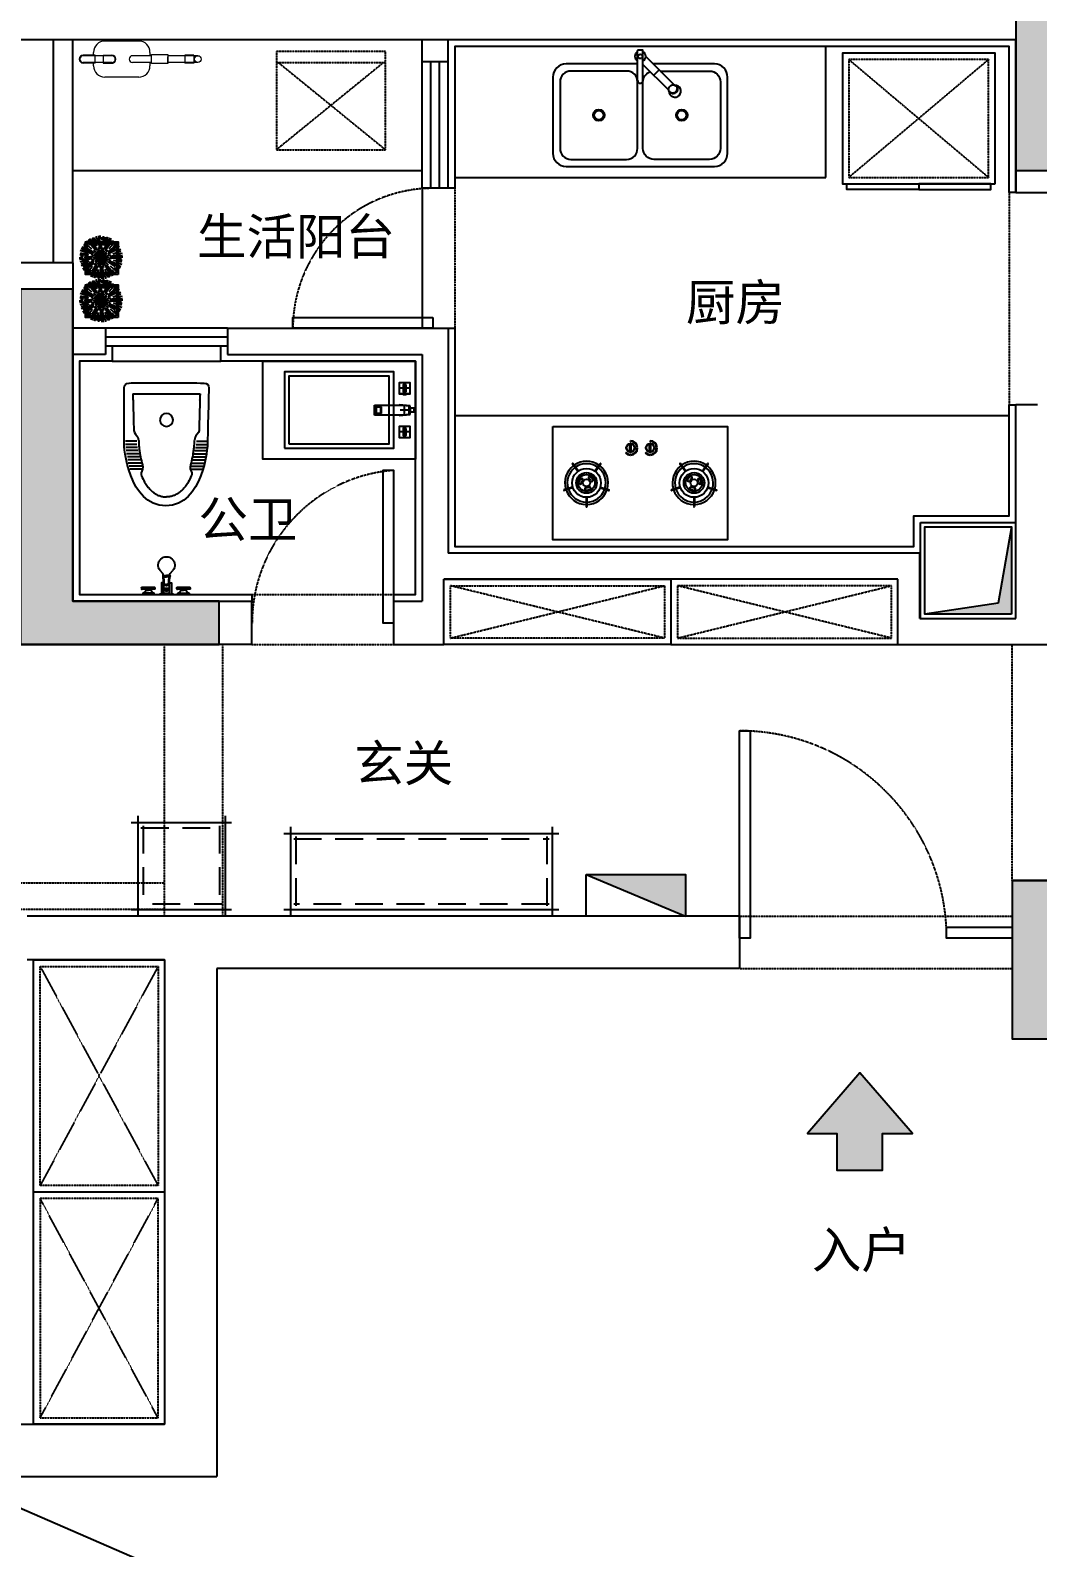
# Model space of a CAD drawing. Header units: millimetres. Extents: x -18923 to 87021, y -73077 to -1985.
# Drawn here: x 43893 to 48509, y -66034 to -59078 of the extents above; entities that cross this region are included whole.
import ezdxf

# ---------------------------------------------------------------- set-up
doc = ezdxf.new("R2010")
doc.units = ezdxf.units.MM
doc.header["$LTSCALE"] = 10
doc.linetypes.add('DASH', pattern=[0.35, 0.25, -0.1])
doc.linetypes.add('DASHED', pattern=[19.05, 12.7, -6.35])
doc.layers.get('Defpoints').update_dxf_attribs({"color": 250})
for name, color, linetype in [('1结构-填充-剪力墙', 251, 'Continuous'), ('1结构-墙体', 7, 'Continuous'), ('1结构-墙体-基层', 233, 'Continuous'), ('1结构-楼梯-栏杆', 43, 'Continuous'), ('1结构-楼梯-梯步', 49, 'Continuous'), ('1结构-窗及电梯', 133, 'Continuous'), ('1结构-门', 133, 'Continuous'), ('250', 250, 'Continuous'), ('2平面-家具-定制', 153, 'Continuous'), ('2平面-家具-活动', 133, 'Continuous'), ('2平面-家具-细线', 8, 'Continuous'), ('2平面-洁具', 153, 'Continuous'), ('3', 94, 'Continuous'), ('wall', 1, 'Continuous'), ('墙体', 2, 'Continuous'), ('平面-文字', 255, 'Continuous'), ('设施-建筑立管-烟', 37, 'Continuous'), ('陈设-植栽', 124, 'Continuous')]:
    doc.layers.add(name, color=color, linetype=linetype)
doc.layers.add('电气', color=18, linetype='Continuous', lineweight=9)
doc.styles.get("Standard").update_dxf_attribs({"font": 'txt', "bigfont": 'gbcbig.shx'})
doc.styles.add('图框－雅黑', font='')
doc.styles.get('图框－雅黑').set_extended_font_data('Microsoft YaHei')

# ---------------------------------------------------------------- blocks, each defined once
blk = doc.blocks.new('煤气表')
at = {"layer": '电气'}
for p, q in [((834988.9, -435935.4), (834868.9, -435935.4)), ((834988.9, -435935.4), (834868.9, -435935.4)), ((834972.9, -435931.4), (834884.9, -435931.4)), ((834884.9, -435935.4), (834884.9, -435931.4)), ((834972.9, -435931.4), (834884.9, -435931.4)), ((834884.9, -435935.4), (834884.9, -435931.4)), ((834972.9, -435935.4), (834972.9, -435931.4)), ((834972.9, -435935.4), (834972.9, -435931.4)), ((834833.9, -435985), (834791.9, -435985)), ((834833.9, -435985), (834791.9, -435985)), ((834893.7, -435987.4), (834791.9, -435987.4)), ((834893.7, -435987.4), (834791.9, -435987.4)), ((834893.7, -436011.4), (834791.9, -436011.4)), ((834893.7, -436011.4), (834791.9, -436011.4)), ((834833.9, -436013.8), (834791.9, -436013.8)), ((834833.9, -436013.8), (834791.9, -436013.8)), ((834828.9, -435987.4), (834828.9, -435975.4)), ((834828.9, -435987.4), (834828.9, -435975.4)), ((834828.9, -436023.4), (834828.9, -436011.4)), ((834828.9, -436023.4), (834828.9, -436011.4)), ((834833.9, -436013.8), (834833.9, -435985)), ((834833.9, -436013.8), (834833.9, -435985)), ((834863.3, -435987.4), (834833.9, -435987.4)), ((834863.3, -435987.4), (834833.9, -435987.4)), ((834863.3, -436011.4), (834833.9, -436011.4)), ((834863.3, -436011.4), (834833.9, -436011.4)), ((834863.3, -435985.4), (834863.3, -436013.4)), ((834863.3, -435985.4), (834897.1, -435985.4)), ((834863.3, -435985.4), (834863.3, -436013.4)), ((834863.3, -435985.4), (834897.1, -435985.4)), ((834863.3, -436013.4), (834897.1, -436013.4)), ((834863.3, -436013.4), (834897.1, -436013.4)), ((835033.8, -435987.4), (834967.2, -435987.4)), ((835033.8, -435987.4), (834967.2, -435987.4)), ((835033.8, -436011.4), (834967.2, -436011.4)), ((835033.8, -436011.4), (834967.2, -436011.4)), ((835028.9, -435975.4), (835028.9, -435987.4)), ((835028.9, -435975.4), (835028.9, -435987.4)), ((835028.9, -436011.4), (835028.9, -436023.4)), ((835028.9, -436011.4), (835028.9, -436023.4)), ((835033.8, -436015.4), (835033.8, -435983.1)), ((835033.8, -435983.1), (835092.8, -435983.1)), ((835033.8, -436015.4), (835033.8, -435983.1)), ((835033.8, -435983.1), (835092.8, -435983.1)), ((835092.8, -436015.4), (835033.8, -436015.4)), ((835092.8, -436015.4), (835033.8, -436015.4)), ((835062.1, -436015.4), (835062.1, -436015.4)), ((835062.1, -436015.4), (835062.1, -436015.4)), ((835066.1, -436015.4), (835066.1, -436015.4)), ((835066.1, -436015.4), (835066.1, -436015.4)), ((835092.8, -435983.1), (835092.8, -436015.4)), ((835092.8, -435983.1), (835092.8, -436015.4)), ((835198.8, -435987.4), (835092.8, -435987.4)), ((835198.8, -435987.4), (835092.8, -435987.4)), ((835092.8, -436015.4), (835092.8, -435991.4)), ((835092.8, -436015.4), (835092.8, -435991.4)), ((835198.8, -436011.4), (835092.8, -436011.4)), ((835198.8, -436011.4), (835092.8, -436011.4)), ((835152.2, -436011.4), (835148.7, -436011.4)), ((835152.2, -436011.4), (835148.7, -436011.4)), ((835152.2, -435985.4), (835152.2, -436013.4)), ((835184.2, -435985.4), (835152.2, -435985.4)), ((835152.2, -435985.4), (835152.2, -436013.4)), ((835184.2, -435985.4), (835152.2, -435985.4)), ((835184.2, -436013.4), (835152.2, -436013.4)), ((835184.2, -436013.4), (835152.2, -436013.4)), ((835184.2, -435985.4), (835184.2, -436013.4)), ((835184.2, -435985.4), (835184.2, -436013.4)), ((834988.9, -436063.4), (834868.9, -436063.4)), ((834988.9, -436063.4), (834868.9, -436063.4))]:
    blk.add_line(p, q, dxfattribs=at)
blk.add_circle((835198.8, -435999.4), 12, dxfattribs=at)
blk.add_circle((835198.8, -435999.4), 12, dxfattribs=at)
blk.add_circle((835198.8, -435999.4), 12, dxfattribs=at)
blk.add_circle((835198.8, -435999.4), 12, dxfattribs=at)
blk.add_circle((835198.8, -435999.4), 12, dxfattribs=at)
blk.add_circle((835198.8, -435999.4), 12, dxfattribs=at)
for centre, radius, start, end in [((834868.9, -435975.4), 40, 90, 180), ((834868.9, -435975.4), 40, 90, 180), ((834988.9, -435975.4), 40, 0, 90), ((834988.9, -435975.4), 40, 0, 90), ((834791.9, -435999.4), 14.4, 90, 270), ((834791.9, -435999.4), 14.4, 90, 270), ((834791.9, -435999.4), 12, 90, 270), ((834791.9, -435999.4), 12, 90, 270), ((834893.7, -435999.4), 14.4, 270, 90), ((834893.7, -435999.4), 14.4, 270, 90), ((834893.7, -435999.4), 12, 270, 90), ((834893.7, -435999.4), 12, 270, 90), ((834967.2, -435999.4), 12, 90, 270), ((834967.2, -435999.4), 12, 90, 270), ((834868.9, -436023.4), 40, 180, 270), ((834868.9, -436023.4), 40, 180, 270), ((834988.9, -436023.4), 40, 270, 0), ((834988.9, -436023.4), 40, 270, 0)]:
    blk.add_arc(centre, radius, start, end, dxfattribs=at)
blk = doc.blocks.new('A$C1BE678B6')
at = {"layer": '设施-建筑立管-烟', "linetype": 'ByBlock'}
blk.add_hatch(color=256, dxfattribs=at).paths.add_polyline_path([(-20, 20), (-20, 420), (-81, 70.5), (-417, 20)])
for p, q in [((-437, 440), (0, 440)), ((-437, 0), (-437, 440))]:
    blk.add_line(p, q, dxfattribs=at)
blk.add_lwpolyline([(-20, 20), (-417, 20), (-417, 420), (-20, 420)], close=True, dxfattribs=at)
blk.add_lwpolyline([(-20, 420), (-81, 70.5), (-417, 20)], dxfattribs=at)
blk = doc.blocks.new('*U138')
for p, q in [((-630, 350), (630, 350)), ((-600, 380), (-600, -30)), ((600, 380), (600, -30)), ((630, 0), (-630, 0))]:
    blk.add_line(p, q)
at = {"color": 8, "linetype": 'DASHED'}
for p, q in [((-585, 325), (585, 325)), ((-575, 335), (-575, 15)), ((575, 335), (575, 15)), ((585, 25), (-585, 25))]:
    blk.add_line(p, q, dxfattribs=at)
blk = doc.blocks.new('A$C357F727F')
at = {"layer": '2平面-家具-活动', "color": 8, "linetype": 'DASH', "ltscale": 0.5}
for p, q in [((30, 30), (670, 570)), ((670, 30), (30, 570))]:
    blk.add_line(p, q, dxfattribs=at)
at = {"layer": '2平面-家具-活动'}
for points in [[(0, 600), (0, 0), (700, 0), (700, 600)], [(20, 600), (350, 600), (350, 625), (20, 625)], [(680, 600), (350, 600), (350, 625), (680, 625)]]:
    blk.add_lwpolyline(points, close=True, dxfattribs=at)
at = {"layer": '2平面-家具-活动', "color": 8, "linetype": 'DASH', "ltscale": 0.5}
blk.add_lwpolyline([(30, 570), (30, 30), (670, 30), (670, 570)], close=True, dxfattribs=at)
blk = doc.blocks.new('A$C47787192')
for p, q in [((349.2, 269.3), (467.3, 387.5)), ((373.9, 244.6), (504.3, 375)), ((393.8, 412.5), (531.9, 412.5)), ((393.8, 387.5), (531.9, 387.5)), ((533.9, 410.5), (533.9, 389.5)), ((442.7, 313.4), (418, 338.1)), ((338.3, 262), (341.2, 264.9)), ((366.6, 233.7), (369.4, 236.6))]:
    blk.add_line(p, q)
for points in [[(470, 412.5), (470, 740, 0.414214), (410, 800), (60, 800, 0.414214), (0, 740), (0, 60, 0.414214), (60, 0), (410, 0, 0.414214), (470, 60), (470, 340.7)], [(437.5, 308.2), (437.5, 82.5, -0.414214), (387.5, 32.5), (82.5, 32.5, -0.414214), (32.5, 82.5), (32.5, 337.5, -0.414214), (82.5, 387.5), (387.5, 387.5, -0.31508), (434.5, 354.6, -0.31508)], [(366.6, 233.7, -0.106772), (360.6, 229.9, -0.101544), (353.3, 228.7, -0.094932), (346, 230.5, -0.090733), (339.5, 234.9, -0.090733), (335, 241.4, -0.094932), (333.3, 248.7, -0.101544), (334.5, 256.1, -0.106772), (338.3, 262, -0.106772)]]:
    blk.add_lwpolyline(points, format="xyb")
for points in [[(437.5, 462.5), (437.5, 717.5, 0.414214), (387.5, 767.5), (82.5, 767.5, 0.414214), (32.5, 717.5), (32.5, 462.5, 0.414214), (82.5, 412.5), (387.5, 412.5, 0.414214)], [(369.4, 236.6, -0.106772), (363.5, 232.7, -0.101544), (356.2, 231.6, -0.094932), (348.8, 233.3, -0.090733), (342.4, 237.8, -0.090733), (337.9, 244.3, -0.094932), (336.2, 251.6, -0.101544), (337.3, 258.9, -0.106772), (341.2, 264.9, -0.106772), (347.1, 268.7, -0.101544), (354.4, 269.9, -0.094932), (361.8, 268.1, -0.090733), (368.2, 263.6, -0.090733), (372.7, 257.2, -0.094932), (374.4, 249.9, -0.101544), (373.3, 242.5, -0.106772)]]:
    blk.add_lwpolyline(points, format="xyb", close=True)
for centre, radius in [((235, 590), 26.2), ((235, 590), 21.2), ((504.6, 400), 10), ((235, 210), 26.2), ((235, 210), 21.2)]:
    blk.add_circle(centre, radius)
for centre, radius, start, end in [((504.6, 400), 25, 30, 150), ((393.8, 400), 12.5, 90, 270), ((491.7, 400), 30, 204.62432, 208.77123), ((504.6, 400), 25, 210, 330), ((531.9, 410.5), 2, 0, 90), ((531.9, 389.5), 2, 270, 0), ((345.4, 240.8), 27.5, 88.39075, 1.60925)]:
    blk.add_arc(centre, radius, start, end)
blk = doc.blocks.new('A$C583F2EE8')
for p, q in [((-248, -233.8), (-248, -193.1)), ((-244.7, -233.8), (-244.7, -193.1)), ((244.7, -233.8), (244.7, -193.1)), ((248, -233.8), (248, -193.1)), ((-311.2, -282.1), (-349.8, -269.5)), ((-310.2, -278.9), (-348.8, -266.4)), ((-182.5, -278.9), (-143.9, -266.4)), ((-181.5, -282.1), (-142.8, -269.5)), ((181.5, -282.1), (142.8, -269.5)), ((182.5, -278.9), (143.9, -266.4)), ((310.2, -278.9), (348.8, -266.4)), ((311.2, -282.1), (349.8, -269.5)), ((-287.4, -355.2), (-311.3, -388)), ((-284.8, -357.1), (-308.6, -390)), ((-207.9, -357.1), (-184, -390)), ((-205.2, -355.2), (-181.4, -388)), ((205.2, -355.2), (181.4, -388)), ((207.9, -357.1), (184, -390)), ((284.8, -357.1), (308.6, -390)), ((287.4, -355.2), (311.3, -388)), ((-48.1, -444.7), (-48.1, -479.2)), ((-42.1, -444.7), (-42.1, -479.2)), ((42.1, -444.7), (42.1, -479.2)), ((48.1, -444.7), (48.1, -479.2))]:
    blk.add_line(p, q)
at = {"color": 8, "ltscale": 300}
for p, q in [((-75.1, -460.4), (-78.1, -460.4)), ((-75.1, -463.4), (-78.1, -463.4)), ((-46.6, -432), (-46.6, -429)), ((-43.6, -432), (-43.6, -429)), ((-23.9, -440.7), (-21.8, -438.6)), ((15.1, -460.4), (12.1, -460.4)), ((15.1, -463.4), (12.1, -463.4)), ((43.6, -432), (43.6, -429)), ((46.6, -432), (46.6, -429)), ((66.3, -440.7), (68.4, -438.6)), ((-45.1, -491.9), (-45.1, -494.9)), ((45.1, -491.9), (45.1, -494.9))]:
    blk.add_line(p, q, dxfattribs=at)
blk.add_lwpolyline([(400, -560), (-400, -560), (-400, -40), (400, -40)], close=True)
for centre, radius in [((-246.3, -301.4), 66), ((-246.3, -301.4), 47.3), ((-246.3, -301.4), 38.5), ((246.3, -301.4), 66), ((246.3, -301.4), 47.3), ((246.3, -301.4), 38.5), ((-246.3, -301.4), 16.5), ((246.3, -301.4), 16.5)]:
    blk.add_circle(centre, radius, dxfattribs=at)
for centre in [(-45.1, -461.9), (45.1, -461.9)]:
    blk.add_circle(centre, 20)
for centre, radius, start, end in [((-246.3, -301.4), 99, 90.95565, 161.0457), ((-246.3, -193.1), 1.65, 0.00068, 180.00068), ((-246.3, -301.4), 99, 18.95565, 89.0457), ((246.3, -301.4), 99, 90.9543, 161.04435), ((246.3, -193.1), 1.65, 359.99932, 179.99932), ((246.3, -301.4), 99, 18.9543, 89.04435), ((-349.3, -268), 1.65, 72.00068, 252.00068), ((-246.3, -301.4), 99, 162.95565, 233.0457), ((-246.3, -301.4), 88, 163.07503, 232.92632), ((-246.3, -301.4), 88, 91.07503, 160.92632), ((-246.3, -233.8), 1.65, 180.00068, 0.00068), ((-246.3, -301.4), 88, 19.07503, 88.92632), ((-246.3, -301.4), 88, 307.07503, 16.92632), ((-246.3, -301.4), 99, 306.95565, 17.0457), ((-143.4, -268), 1.65, 288.00068, 108.00068), ((143.4, -268), 1.65, 71.99932, 251.99932), ((246.3, -301.4), 99, 162.9543, 233.04435), ((246.3, -301.4), 88, 163.07368, 232.92497), ((246.3, -301.4), 88, 91.07368, 160.92497), ((246.3, -233.8), 1.65, 179.99932, 359.99932), ((246.3, -301.4), 88, 19.07368, 88.92497), ((246.3, -301.4), 88, 307.07368, 16.92497), ((246.3, -301.4), 99, 306.9543, 17.04435), ((349.3, -268), 1.65, 287.99932, 107.99932), ((-310.7, -280.5), 1.65, 252.00068, 72.00068), ((-182, -280.5), 1.65, 108.00068, 288.00068), ((182, -280.5), 1.65, 251.99932, 71.99932), ((310.7, -280.5), 1.65, 107.99932, 287.99932), ((-310, -389), 1.65, 144.00068, 324.00068), ((-246.3, -301.4), 99, 234.95565, 305.0457), ((-246.3, -301.4), 88, 235.07503, 304.92632), ((-286.1, -356.1), 1.65, 324.00068, 144.00068), ((-206.6, -356.1), 1.65, 36.00068, 216.00068), ((-182.7, -389), 1.65, 216.00068, 36.00068), ((182.7, -389), 1.65, 143.99932, 323.99932), ((246.3, -301.4), 99, 234.9543, 305.04435), ((246.3, -301.4), 88, 235.07368, 304.92497), ((206.6, -356.1), 1.65, 323.99932, 143.99932), ((286.1, -356.1), 1.65, 35.99932, 215.99932), ((310, -389), 1.65, 215.99932, 35.99932), ((-45.1, -444.9), 3.01, 355.12371, 184.87494), ((-45.1, -478.9), 3.01, 175.12371, 4.87494), ((45.1, -444.9), 3.01, 355.12371, 184.87494), ((45.1, -478.9), 3.01, 175.12371, 4.87494)]:
    blk.add_arc(centre, radius, start, end)
for centre, radius, start, end in [((-248, -274), 5.5, 93.52651, 273.52651), ((-246.3, -301.4), 33, 60.00068, 93.52651), ((-232.6, -277.6), 5.5, 240.00068, 60.00068), ((232.6, -277.6), 5.5, 119.99932, 299.99932), ((246.3, -301.4), 33, 86.47349, 119.99932), ((248, -274), 5.5, 266.47349, 86.47349), ((-273.8, -301.4), 5.5, 0.00068, 180.00068), ((-246.3, -301.4), 33, 180.00068, 213.52651), ((-269.3, -316.6), 5.5, 213.52651, 33.52651), ((-246.3, -301.4), 22, 180.00068, 213.52651), ((-246.3, -301.4), 22, 60.00068, 93.52651), ((-232.6, -325.2), 5.5, 120.00068, 300.00068), ((-246.3, -301.4), 22, 300.00068, 333.52651), ((-246.3, -301.4), 33, 300.00068, 333.52651), ((-221.7, -313.7), 5.5, 333.52651, 153.52651), ((221.7, -313.7), 5.5, 26.47349, 206.47349), ((246.3, -301.4), 33, 206.47349, 239.99932), ((246.3, -301.4), 22, 206.47349, 239.99932), ((232.6, -325.2), 5.5, 239.99932, 59.99932), ((246.3, -301.4), 22, 86.47349, 119.99932), ((269.3, -316.6), 5.5, 146.47349, 326.47349), ((246.3, -301.4), 22, 326.47349, 359.99932), ((273.8, -301.4), 5.5, 359.99932, 179.99932), ((246.3, -301.4), 33, 326.47349, 359.99932), ((-45.1, -461.9), 33, 92.60458, 177.39407), ((-45.1, -461.9), 33, 182.60458, 269.99932), ((-45.1, -461.9), 30, 92.86531, 177.13334), ((-45.1, -461.9), 30, 182.86531, 269.99932), ((-45.1, -461.9), 18, 99.59339, 260.40526), ((-45.1, -461.9), 33, 44.99932, 87.39407), ((-45.1, -461.9), 30, 44.99932, 87.13334), ((-45.1, -461.9), 18, 279.59339, 80.40526), ((45.1, -461.9), 33, 92.60458, 177.39407), ((45.1, -461.9), 33, 182.60458, 269.99932), ((45.1, -461.9), 30, 92.86531, 177.13334), ((45.1, -461.9), 30, 182.86531, 269.99932), ((45.1, -461.9), 18, 99.59339, 260.40526), ((45.1, -461.9), 33, 44.99932, 87.39407), ((45.1, -461.9), 30, 44.99932, 87.13334), ((45.1, -461.9), 18, 279.59339, 80.40526)]:
    blk.add_arc(centre, radius, start, end, dxfattribs=at)
blk = doc.blocks.new('*U135')
for p, q in [((-200, 430), (-200, -30)), ((200, 430), (200, -30)), ((-230, 400), (230, 400)), ((230, 0), (-230, 0))]:
    blk.add_line(p, q)
at = {"color": 8, "linetype": 'DASHED'}
for p, q in [((-185, 375), (185, 375)), ((-175, 385), (-175, 15)), ((175, 385), (175, 15)), ((185, 25), (-185, 25))]:
    blk.add_line(p, q, dxfattribs=at)
blk = doc.blocks.new('gh')
at = {"layer": 'wall'}
blk.add_hatch(color=250, dxfattribs=at).paths.add_polyline_path([(164816.9, 67983.1), (164816.9, 68174.7), (164361.8, 68174.7)])
at = {"layer": 'wall', "color": 250}
blk.add_line((164361.8, 68174.7), (164816.9, 67983.1), dxfattribs=at)
blk.add_lwpolyline([(164361.8, 68174.7), (164816.9, 68174.7), (164816.9, 67983.1), (164361.8, 67983.1)], close=True, dxfattribs=at)
blk = doc.blocks.new('A$C0A594DB9')
at = {"layer": '3', "color": 8}
for p, q in [((136, 661), (48, 707)), ((139, 693), (58, 733)), ((167, 725), (107, 754)), ((206, 732), (108, 793)), ((250, 781), (168, 870)), ((351, 594), (181, 705)), ((266, 821), (212, 905)), ((487, 908), (481, 997)), ((493, 699), (487, 884)), ((508, 675), (518, 877)), ((521, 576), (561, 725)), ((529, 900), (524, 966)), ((555, 869), (558, 984)), ((560, 774), (599, 967)), ((577, 690), (660, 909)), ((594, 675), (682, 838)), ((594, 647), (705, 816)), ((619, 855), (655, 971)), ((661, 861), (707, 950)), ((662, 625), (844, 774)), ((669, 604), (827, 701)), ((689, 706), (820, 854)), ((693, 859), (733, 939)), ((725, 831), (754, 890)), ((732, 791), (793, 889)), ((90, 487), (0, 481)), ((103, 458), (4, 454)), ((130, 425), (12, 398)), ((128, 555), (14, 558)), ((143, 619), (26, 655)), ((224, 560), (30, 599)), ((98, 529), (32, 524)), ((230, 414), (43, 352)), ((150, 362), (49, 308)), ((294, 471), (62, 433)), ((307, 577), (88, 660)), ((298, 493), (113, 487)), ((323, 508), (121, 518)), ((335, 372), (154, 224)), ((322, 594), (159, 682)), ((342, 419), (162, 327)), ((328, 393), (170, 296)), ((421, 479), (271, 439)), ((421, 521), (272, 561)), ((499, 499), (329, 494)), ((441, 442), (332, 333)), ((442, 556), (333, 666)), ((499, 499), (349, 579)), ((499, 499), (354, 410)), ((499, 499), (363, 506)), ((499, 499), (378, 437)), ((499, 499), (385, 573)), ((499, 499), (410, 643)), ((499, 499), (418, 349)), ((499, 499), (425, 385)), ((499, 499), (437, 620)), ((477, 421), (437, 272)), ((499, 499), (492, 363)), ((499, 499), (494, 668)), ((499, 499), (579, 648)), ((499, 499), (506, 634)), ((499, 499), (573, 613)), ((499, 499), (643, 588)), ((499, 499), (620, 560)), ((499, 499), (668, 504)), ((499, 499), (634, 492)), ((499, 499), (560, 378)), ((499, 499), (504, 329)), ((499, 499), (648, 418)), ((499, 499), (613, 425)), ((499, 499), (588, 354)), ((518, 421), (558, 271)), ((555, 441), (664, 332)), ((556, 555), (666, 664)), ((576, 477), (725, 437)), ((577, 518), (726, 558)), ((647, 403), (816, 293)), ((656, 579), (836, 671)), ((675, 404), (838, 316)), ((150, 284), (76, 234)), ((136, 324), (82, 287)), ((177, 266), (93, 212)), ((217, 250), (127, 168)), ((308, 291), (177, 143)), ((265, 206), (204, 108)), ((272, 167), (243, 107)), ((304, 139), (265, 58)), ((443, 128), (439, 14)), ((468, 98), (474, 32)), ((490, 323), (479, 121)), ((505, 298), (510, 113)), ((510, 90), (516, 0)), ((527, 294), (564, 62)), ((539, 103), (544, 4)), ((573, 130), (600, 12)), ((706, 308), (854, 177)), ((791, 265), (889, 204)), ((831, 272), (890, 243)), ((859, 304), (939, 265)), ((861, 336), (950, 290))]:
    blk.add_line(p, q, dxfattribs=at)
at = {"layer": '3', "color": 251}
for p, q in [((291, 689), (143, 820)), ((372, 662), (224, 844)), ((284, 847), (234, 922)), ((324, 861), (287, 916)), ((393, 669), (296, 827)), ((362, 847), (308, 949)), ((419, 656), (327, 836)), ((414, 768), (352, 954)), ((425, 867), (398, 986)), ((471, 703), (433, 935)), ((479, 577), (439, 726)), ((458, 894), (454, 993)), ((781, 747), (870, 830)), ((821, 732), (905, 785)), ((847, 713), (922, 763)), ((861, 673), (916, 710)), ((403, 351), (293, 181)), ((675, 490), (877, 479)), ((690, 421), (909, 337)), ((699, 505), (884, 510)), ((703, 527), (935, 564)), ((768, 583), (954, 646)), ((774, 437), (967, 398)), ((847, 635), (949, 690)), ((855, 379), (971, 343)), ((867, 573), (986, 600)), ((869, 443), (984, 439)), ((894, 539), (993, 544)), ((900, 468), (966, 474)), ((908, 510), (997, 516)), ((336, 136), (290, 48)), ((404, 322), (316, 159)), ((421, 307), (337, 88)), ((379, 143), (343, 26)), ((437, 224), (398, 30)), ((579, 342), (671, 162)), ((583, 230), (646, 43)), ((604, 328), (701, 170)), ((625, 335), (774, 154)), ((635, 150), (690, 49)), ((673, 136), (710, 82)), ((713, 150), (763, 76)), ((732, 177), (785, 93)), ((747, 217), (830, 127))]:
    blk.add_line(p, q, dxfattribs=at)
at = {"layer": '3', "color": 8, "width": 0.8, "flags": 9}
for tag in ['XSIZE', 'YSIZE']:
    blk.add_attdef(tag, (500, 494), '', height=0.2, dxfattribs=at)
blk = doc.blocks.new('A$C138C6FA3')
at = {"color": 8}
for p, q in [((268.1, 330.7), (268.1, 382)), ((282.3, 329.7), (282.3, 381.5)), ((296.5, 327.2), (296.5, 380.6)), ((310.7, 323.7), (310.7, 378.9)), ((324.9, 319.7), (324.9, 376.7)), ((339.1, 317.6), (339.1, 373.2)), ((353.3, 314.5), (353.3, 371.5)), ((367.5, 310.7), (367.5, 369.6)), ((381.7, 306.9), (381.7, 365.8)), ((395.9, 306.4), (395.9, 362)), ((339.1, 70.2), (339.1, 14.6)), ((353.3, 73.2), (353.3, 16.3)), ((367.5, 77.1), (367.5, 18.1)), ((381.7, 80.9), (381.7, 22)), ((395.9, 81.4), (395.9, 25.8)), ((268.1, 57.1), (268.1, 5.8)), ((282.3, 58.1), (282.3, 6.3)), ((296.5, 60.6), (296.5, 7.1)), ((310.7, 64.1), (310.7, 8.9)), ((324.9, 68), (324.9, 11.1))]:
    blk.add_line(p, q, dxfattribs=at)
at = {"layer": '2平面-家具-定制'}
blk.add_circle((170.1, 193.9), 30, dxfattribs=at)
for points, knots in [([(563.2, 197.1), (563.2, 370.4), (291.1, 388.7), (275.7, 388.7), (260.2, 388.7), (33.1, 388), (23.3, 388), (10.1, 388), (1.9, 381.4), (0.8, 365), (-1, 335.4), (0.8, 35.2), (0.8, 21.1), (0.8, 7), (12.1, 0), (22, 0), (31.8, 0), (260.2, 5.6), (275.7, 5.6), (291.1, 5.6), (563.2, 23.9), (563.2, 197.3)], [0, 0, 0, 0, 1, 1, 1, 2, 2, 2, 3, 3, 3, 4, 4, 4, 5, 5, 5, 6, 6, 6, 7, 7, 7, 7]), ([(50.4, 348), (50.3, 344.4), (50.3, 340.3), (50.2, 331.3), (50.2, 326.3), (50.1, 309.3), (50, 295.9), (50, 266.8), (50, 251.2), (50.1, 201.4), (50.2, 165.5), (50.4, 100.4), (50.6, 71.1), (50.7, 46.9), (50.7, 43.5), (50.7, 40.4)], [3.0995484, 3.0995484, 3.0995484, 3.0995484, 3.1469426, 3.1469426, 3.1943368, 3.1943368, 3.2974683, 3.2974683, 3.4005997, 3.4005997, 3.6151858, 3.6151858, 3.8297718, 3.8297718, 3.8688779, 3.8688779, 3.8688779, 3.8688779]), ([(50.7, 348), (54.5, 348), (58.7, 347.9), (96.1, 347.5), (61.8, 347.1), (116.3, 346.3), (134.9, 345.9), (169.9, 345), (186.4, 344.7), (207.7, 344.2), (213.6, 344), (230.4, 343.7), (240.5, 327.8), (253.9, 324.8), (258.4, 324.1), (264.7, 321.3), (267, 321.2), (270.2, 321.2), (271.3, 321.2), (273, 321.2), (273.6, 321.1), (274.6, 321.1), (274.9, 321.1), (275.4, 321.1), (275.4, 321.1), (275.5, 321.1)], [5.1596014, 5.1596014, 5.1596014, 5.1596014, 5.214246, 5.214246, 5.3675961, 5.3675961, 5.5209463, 5.5209463, 5.658547, 5.658547, 5.7134077, 5.7134077, 5.8231292, 5.8231292, 5.8868361, 5.8868361, 5.9317889, 5.9317889, 5.9602457, 5.9602457, 5.9803453, 5.9803453, 5.9946849, 5.9946849, 5.99801, 5.99801, 5.99801, 5.99801]), ([(275.5, 321.1), (275.6, 321.1), (275.8, 321.1), (276.4, 321.1), (276.8, 321.1), (277.7, 321), (278.2, 321), (280.2, 320.9), (281.9, 320.8), (285.8, 320.5), (288, 320.3), (295.4, 319.5), (301.4, 318.8), (314.8, 317), (322.3, 315.9), (341.5, 312.5), (353.7, 309.9), (378.9, 303.6), (392, 299.7), (414.9, 313.3), (424.7, 309.3), (443.6, 300.5), (452.7, 295.7), (467.5, 286.4), (473.6, 282.1), (484.8, 273.1), (489.9, 268.4), (498.2, 259.5), (501.6, 255.4), (507.6, 246.9), (510.2, 242.5), (514.8, 233.4), (516.8, 228.6), (520, 218.6), (521.2, 213.3), (522.7, 202.5), (523.2, 197), (523.2, 193.9)], [6.0144687, 6.0144687, 6.0144687, 6.0144687, 6.0300356, 6.0300356, 6.0456025, 6.0456025, 6.0611694, 6.0611694, 6.0974104, 6.0974104, 6.1336515, 6.1336515, 6.2067037, 6.2067037, 6.2797558, 6.2797558, 6.3816302, 6.3816302, 6.4835046, 6.4835046, 6.5620345, 6.5620345, 6.6405644, 6.6405644, 6.7007541, 6.7007541, 6.7609437, 6.7609437, 6.8095725, 6.8095725, 6.8582013, 6.8582013, 6.9068302, 6.9068302, 6.955459, 6.955459, 6.9997902, 6.9997902, 6.9997902, 6.9997902]), ([(275.5, 67.3), (275.6, 67.3), (275.8, 67.3), (276.4, 67.3), (276.8, 67.3), (277.7, 67.4), (278.2, 67.4), (280.2, 67.5), (281.9, 67.6), (285.8, 68), (288, 68.2), (295.4, 68.9), (301.4, 69.6), (314.8, 71.4), (322.3, 72.5), (341.5, 75.9), (353.7, 78.5), (378.9, 84.9), (392, 88.7), (414.9, 75.1), (424.7, 79.1), (443.6, 87.9), (452.7, 92.8), (467.5, 102.1), (473.6, 106.3), (484.8, 115.3), (489.9, 120), (498.2, 128.9), (501.6, 133), (507.6, 141.5), (510.2, 145.9), (514.8, 155.1), (516.8, 159.8), (520, 169.8), (521.2, 175.1), (522.7, 185.9), (523.2, 191.4), (523.2, 193.9)], [6.0144687, 6.0144687, 6.0144687, 6.0144687, 6.0300356, 6.0300356, 6.0456025, 6.0456025, 6.0611694, 6.0611694, 6.0974104, 6.0974104, 6.1336515, 6.1336515, 6.2067037, 6.2067037, 6.2797558, 6.2797558, 6.3816302, 6.3816302, 6.4835046, 6.4835046, 6.5620345, 6.5620345, 6.6405644, 6.6405644, 6.7007541, 6.7007541, 6.7609437, 6.7609437, 6.8095725, 6.8095725, 6.8582013, 6.8582013, 6.9068302, 6.9068302, 6.955459, 6.955459, 6.9997902, 6.9997902, 6.9997902, 6.9997902]), ([(50.7, 40.4), (54.5, 40.5), (58.7, 40.6), (96.1, 40.9), (61.8, 41.3), (116.3, 42.1), (134.9, 42.5), (169.9, 43.4), (186.4, 43.7), (207.7, 44.2), (213.6, 44.4), (230.4, 44.7), (240.5, 60.6), (253.9, 63.6), (258.4, 64.3), (264.7, 67.1), (267, 67.2), (270.2, 67.2), (271.3, 67.2), (273, 67.3), (273.6, 67.3), (274.6, 67.3), (274.9, 67.3), (275.4, 67.3), (275.4, 67.3), (275.5, 67.3)], [5.1596014, 5.1596014, 5.1596014, 5.1596014, 5.214246, 5.214246, 5.3675961, 5.3675961, 5.5209463, 5.5209463, 5.658547, 5.658547, 5.7134077, 5.7134077, 5.8231292, 5.8231292, 5.8868361, 5.8868361, 5.9317889, 5.9317889, 5.9602457, 5.9602457, 5.9803453, 5.9803453, 5.9946849, 5.9946849, 5.99801, 5.99801, 5.99801, 5.99801])]:
    blk.add_open_spline(points, degree=3, knots=knots, dxfattribs=at)
blk = doc.blocks.new('SEANNOT_GROUP6')
for p, q in [((151.3, 245), (111.3, 245)), ((131.3, 265), (131.3, 225))]:
    blk.add_line(p, q)
blk = doc.blocks.new('A$C410569A8')
for p, q in [((-125, 23.1), (-125, -25.5)), ((-75.7, 23.8), (-124.3, 23.8)), ((-116.9, 4.3), (-116.9, -6.6)), ((-115.9, 5.3), (-115.9, 5.3)), ((-84.1, 5.3), (-115.9, 5.3)), ((-84.1, 5.3), (-84.1, 5.3)), ((-83.1, -6.6), (-83.1, 4.3)), ((-75.3, 23), (-75.3, -25.4)), ((-75.1, -25.4), (-75.1, 23)), ((-75, -25.5), (-75, 23.1)), ((-73.1, 7.2), (-75, 7.2)), ((-73.1, -9.5), (-73.1, 7.2)), ((-72.1, 6.2), (-73.1, 7.2)), ((-72.1, -8.5), (-72.1, 6.2)), ((-20.2, 23.8), (-25, -26.2)), ((-23.3, -9.7), (-20.4, 20.2)), ((-20.4, 20.2), (-21.7, -138.8)), ((-20.4, 20.2), (-20.2, 23.8)), ((20.4, 20.2), (-20.4, 20.2)), ((-1.7, 23.8), (-20.2, 23.8)), ((-10, 27.1), (-10, 41.1)), ((-9.5, 41.6), (9.5, 41.6)), ((9.5, 26.6), (-9.5, 26.6)), ((-1.7, 26.6), (-1.7, 22.6)), ((0, 23.8), (0, 20.2)), ((0, 1.2), (0, -1.2)), ((1.7, 22.6), (1.7, 26.6)), ((20.2, 23.8), (1.7, 23.8)), ((10, 41.1), (10, 27.1)), ((25, -26.2), (20.2, 23.8)), ((20.2, 23.8), (20.4, 20.2)), ((20.4, 20.2), (23.3, -9.7)), ((21.7, -138.8), (20.4, 20.2)), ((75, 23.1), (75, -25.5)), ((124.3, 23.8), (75.7, 23.8)), ((83.1, 4.3), (83.1, -6.6)), ((84.1, 5.3), (84.1, 5.3)), ((115.9, 5.3), (84.1, 5.3)), ((115.9, 5.3), (115.9, 5.3)), ((116.9, -6.6), (116.9, 4.3)), ((125, -25.5), (125, 23.1)), ((-124.3, -26.2), (-75.7, -26.2)), ((-115.9, -7.6), (-115.9, -7.6)), ((-115.9, -7.6), (-84.1, -7.6)), ((-84.1, -7.6), (-84.1, -7.6)), ((-75, -9.5), (-73.1, -9.5)), ((-73.1, -9.5), (-72.1, -8.5)), ((-25, -26.2), (-23.3, -9.7)), ((-25, -26.2), (-23.3, -25.7)), ((-25, -26.2), (-23.3, -26.2)), ((-23, -139.8), (-23.3, -9.7)), ((23.3, -9.7), (23, -139.8)), ((23.3, -9.7), (25, -26.2)), ((23.3, -26.2), (25, -26.2)), ((75.7, -26.2), (124.3, -26.2)), ((84.1, -7.6), (84.1, -7.6)), ((84.1, -7.6), (115.9, -7.6)), ((100, -1.2), (100.1, -1.2)), ((115.9, -7.6), (115.9, -7.6)), ((-21.7, -138.8), (-23, -139.8)), ((-21.7, -138.8), (21.7, -138.8)), ((-15.7, -128.5), (-15.7, -110.2)), ((-14.7, -109.2), (14.7, -109.2)), ((14.7, -109.4), (-14.7, -109.4)), ((14.7, -129.5), (-14.7, -129.5)), ((15.7, -110.2), (15.7, -128.5)), ((23, -139.8), (21.7, -138.8)), ((23, -139.8), (-23, -139.8))]:
    blk.add_line(p, q)
for centre, radius, start, end in [((-124.3, 23.1), 0.7, 90.00499, 179.99501), ((-75.7, 23.1), 0.7, 0.00499, 89.99501), ((-9.5, 41.1), 0.5, 90, 180), ((-9.5, 27.1), 0.5, 180, 270), ((9.5, 41.1), 0.5, 0, 90), ((9.5, 27.1), 0.5, 270, 0), ((75.7, 23.1), 0.7, 90.00499, 179.99501), ((124.3, 23.1), 0.7, 0.00499, 89.99501), ((-124.3, -25.5), 0.7, 180.00499, 269.99501), ((-75.7, -25.5), 0.7, 270.00499, 359.99501), ((75.7, -25.5), 0.7, 180.00499, 269.99501), ((124.3, -25.5), 0.7, 270.00499, 359.99501)]:
    blk.add_arc(centre, radius, start, end)
for centre, major_axis, ratio, start_param, end_param in [((-115.9, 4.3), (0.134, -0.992), 0.998732, 3.007352, 4.577587), ((-84.1, 4.3), (-0.134, -0.992), 0.998732, 1.705598, 3.275833), ((0, 22.8), (-2.65, 0), 0.088263, 0, 4.003562), ((0, 22.8), (-2.65, 0), 0.088263, 5.421215, 6.283185), ((84.1, 4.3), (0.134, -0.992), 0.998732, 3.007352, 4.577587), ((115.9, 4.3), (-0.134, -0.992), 0.998732, 1.705598, 3.275833), ((-115.9, -6.6), (0.134, 0.992), 0.998732, 1.705598, 3.275833), ((-84.1, -6.6), (-0.134, 0.992), 0.998732, 3.007352, 4.577587), ((84.1, -6.6), (0.134, 0.992), 0.998732, 1.705598, 3.275833), ((115.9, -6.6), (-0.134, 0.992), 0.998732, 3.007352, 4.577587), ((-14.7, -110.2), (-1, 0), 0.992546, 4.712389, 6.283185), ((-14.7, -110.3), (1, 0), 0.890286, 1.570796, 3.141593), ((-14.7, -128.5), (1, 0), 0.992546, 3.141593, 4.712389), ((14.7, -110.2), (-1, 0), 0.992546, 3.141593, 4.712389), ((14.7, -110.3), (1, 0), 0.890286, 0, 1.570796), ((14.7, -128.5), (1, 0), 0.992546, 4.712389, 6.283185)]:
    blk.add_ellipse(centre, major_axis=major_axis, ratio=ratio, start_param=start_param, end_param=end_param)
at = {"layer": 'Defpoints'}
blk.add_line((-100, -1.2), (-100.1, -1.2), dxfattribs=at)
for p in [(-231.3, -246.1), (-131.3, -246.1), (-31.3, -246.1)]:
    blk.add_blockref('SEANNOT_GROUP6', p, dxfattribs=at)
blk = doc.blocks.new('淋浴龙头-02-顶面')
for p, q in [((-105.6, 32.6), (-48.6, 32.6)), ((55.8, 32.6), (112.8, 32.6))]:
    blk.add_line(p, q)
for points in [[(-15, 87), (-15, 90.7, 0.178333), (-17.2, 96.5), (-28.9, 110.3)], [(15, 87), (15, 90.7, -0.178333), (17.2, 96.5), (28.9, 110.3)], [(-107.8, 30.8, -0.472472), (-105.6, 32.6)], [(-107.8, 30.8), (-107.8, 25.4, 0.414214), (-106.2, 23.8), (-103.8, 23.8)], [(-46.4, 30.8), (-46.4, 25.4, -0.414214), (-48, 23.8), (-50.4, 23.8)], [(-46.4, 30.8, 0.472472), (-48.6, 32.6)], [(53.6, 30.8, -0.472472), (55.8, 32.6)], [(53.6, 30.8), (53.6, 25.4, 0.414214), (55.2, 23.8), (57.6, 23.8)], [(115, 30.8), (115, 25.4, -0.414214), (113.4, 23.8), (111, 23.8)], [(115, 30.8, 0.472472), (112.8, 32.6)]]:
    blk.add_lwpolyline(points, format="xyb")
for points in [[(-15, 87), (0, 87)], [(-15, 81), (0, 81)], [(-12, 43), (-15, 81)], [(-9.5, 43.1), (-12.5, 81.1)], [(15, 87), (0, 87)], [(15, 81), (0, 81)], [(9.5, 43.1), (12.5, 81.1)], [(12, 43), (15, 81)], [(-105.8, 23.8), (-50.4, 23.8)], [(-104.1, 5.9), (-104.1, 0)], [(-104.1, 0), (-52.1, 0), (-52.1, 5.9)], [(-52.1, 5.9), (-104.1, 5.9)], [(-89, 19.4), (-86.6, 19.4)], [(-86.6, 19.4), (-78.1, 19.4)], [(-69.6, 19.4), (-78.1, 19.4)], [(-67.2, 19.4), (-69.6, 19.4)], [(-31.9, 2), (-23, 3.4)], [(-31.9, 2), (-31.9, 0)], [(-23, 2), (-31.9, 2)], [(-31.9, 0), (-23, 0)], [(-13, 4.9), (-12.5, 4.9)], [(0, 2), (-13, 2)], [(-13, 0), (13, 0)], [(-12.5, 4.9), (13, 4.9)], [(-12, 45), (0, 45)], [(-12, 43), (-12, 28), (12, 28), (12, 43)], [(-12, 43), (0, 43)], [(5, 27.9), (5, 16.9), (-5, 16.9), (-5, 27.9)], [(12, 45), (0, 45)], [(12, 43), (0, 43)], [(0, 2), (13, 2)], [(31.9, 2), (23, 3.4)], [(23, 2), (31.9, 2)], [(29.9, 2), (29.9, 0)], [(31.9, 2), (31.9, 0)], [(55.6, 23.8), (111, 23.8)], [(57.3, 5.9), (109.3, 5.9)], [(109.3, 0), (57.3, 0), (57.3, 5.9)], [(72.4, 19.4), (74.8, 19.4)], [(74.8, 19.4), (83.3, 19.4)], [(91.7, 19.4), (83.3, 19.4)], [(94.1, 19.4), (91.7, 19.4)], [(109.3, 5.9), (109.3, 0)], [(23, 0), (31.9, 0)]]:
    blk.add_lwpolyline(points)
for points in [[(-13, 0), (-13, 54), (-23, 54), (-23, 0)], [(13, 0), (13, 54), (23, 54), (23, 0)]]:
    blk.add_lwpolyline(points, close=True)
for centre, radius, start, end in [((0, 135), 38, 319.55423, 220.44577), ((-11, 84), 5, 143.1301, 216.8699), ((11, 84), 5, 323.1301, 36.8699), ((-114.3, 32.6), 28.6, 290.92905, 332.33803), ((-78.1, 19.4), 6.99, 140.49717, 180), ((-78.1, 19.4), 6.99, 0, 39.50283), ((-41.9, 32.6), 28.6, 207.66197, 249.07095), ((0, 65.5), 25.5, 241.92751, 298.07249), ((47, 32.6), 28.6, 290.92905, 332.33803), ((83.3, 19.4), 6.99, 140.49717, 180), ((83.3, 19.4), 6.99, 0, 39.50283), ((119.5, 32.6), 28.6, 207.66197, 249.07095)]:
    blk.add_arc(centre, radius, start, end)

msp = doc.modelspace()

# ---------------------------------------------------------------- hatches: boundary and pattern name
at = {"layer": '1结构-填充-剪力墙'}
h = msp.add_hatch(color=256, dxfattribs=at)
h.dxf.hatch_style = 1
h.paths.add_polyline_path([(52393.7, -58882.4), (48408.8, -58882.4), (48408.6, -59122.4), (48408.7, -59122.4), (48408.7, -59722.4), (48648.7, -59722.4), (48648.7, -59122.4), (52153.7, -59122.4), (52393.7, -59122.4)])
h = msp.add_hatch(color=256, dxfattribs=at)
h.dxf.hatch_style = 1
h.paths.add_polyline_path([(44087.7, -60264.4), (43847.7, -60264.4), (43847.7, -61894.4), (44757.7, -61894.4), (44757.7, -61694.4), (44087.7, -61694.4)])
h = msp.add_hatch(color=256, dxfattribs=at)
h.dxf.hatch_style = 1
h.paths.add_polyline_path([(52376.7, -62975.4), (48391.7, -62975.4), (48391.7, -63701), (48632.7, -63701), (48632.7, -63215.4), (52136.7, -63215.4), (52376.7, -63215.4)])
msp.add_hatch(color=256, dxfattribs=at).paths.add_polyline_path([(47589.1, -64303), (47797.1, -64303), (47797.1, -64135.5), (47935.1, -64135.5), (47694.3, -63857.5), (47453.6, -64135.5), (47589.1, -64135.5)])

# ---------------------------------------------------------------- linework, layer by layer
at = {"layer": '1结构-墙体'}
for p, q in [((48408.7, -59122.4), (43462.9, -59122.4)), ((45687.7, -59222.4), (45687.7, -59122.4)), ((45807.7, -59222.4), (45807.7, -59122.4)), ((48408.7, -59822.4), (48408.7, -59122.4)), ((45807.7, -59222.4), (45687.7, -59222.4)), ((48648.7, -59722.4), (48409.2, -59722.4)), ((44087.7, -60144.4), (43747.7, -60144.4)), ((44087.7, -60144.4), (44087.7, -61694.4)), ((44237.7, -60444.4), (44087.7, -60444.4)), ((44237.7, -60444.4), (44237.7, -60564.4)), ((44795.7, -60444.4), (44795.7, -60564.4)), ((44795.7, -60444.4), (45807.7, -60444.4)), ((45807.7, -60444.4), (45807.7, -61474.4)), ((44237.7, -60564.4), (44087.7, -60564.4)), ((44795.7, -60564.4), (45687.7, -60564.4)), ((45687.7, -60564.4), (45687.7, -61694.4)), ((48408.7, -61774.4), (48408.7, -60794.4)), ((48508.7, -60794.4), (48408.7, -60794.4)), ((47968.7, -61474.4), (45807.7, -61474.4)), ((47968.7, -61774.4), (47968.7, -61474.4)), ((47868.7, -61594.4), (45787.7, -61594.4)), ((45787.7, -61894.4), (45787.7, -61594.4)), ((47868.7, -61894.4), (47868.7, -61594.4)), ((44087.7, -61694.4), (44757.7, -61694.4)), ((44087.7, -61694.4), (44907.7, -61694.4)), ((44907.7, -61894.4), (44907.7, -61694.4)), ((45557.7, -61894.4), (45557.7, -61694.4)), ((45557.7, -61694.4), (45687.7, -61694.4)), ((47968.7, -61774.4), (48408.7, -61774.4)), ((44907.7, -61894.4), (43017.7, -61894.4)), ((45557.7, -61894.4), (45787.7, -61894.4)), ((47868.7, -61894.4), (48648.7, -61894.4)), ((48391.7, -62975.4), (52376.7, -62975.4)), ((48391.7, -62975.4), (48391.7, -63701)), ((47141.7, -63139.4), (43877.7, -63139.4)), ((47141.7, -63139.4), (47141.7, -63379.4)), ((44507.7, -63339.4), (43877.7, -63339.4)), ((44507.7, -63339.4), (44507.7, -65468.4)), ((47141.7, -63379.4), (44746.7, -63379.4)), ((44746.7, -63379.4), (44746.7, -65708.4)), ((48391.7, -63701), (48632.7, -63701)), ((40267.7, -65468.4), (44507.7, -65468.4)), ((40027.7, -65708.4), (44746.7, -65708.4))]:
    msp.add_line(p, q, dxfattribs=at)
for points in [[(48648.7, -59122.4), (52153.7, -59122.4), (52393.7, -59122.4), (52393.7, -58882.4), (48408.7, -58882.4), (48408.7, -59822.4), (48648.7, -59822.4)], [(44757.7, -61694.4), (44087.7, -61694.4), (44087.7, -60264.4), (43847.7, -60264.4), (43847.7, -61894.4), (44757.7, -61894.4)], [(48632.7, -63215.4), (52136.7, -63215.4), (52376.7, -63215.4), (52376.7, -62975.4), (48391.7, -62975.4), (48391.7, -63701), (48632.7, -63701)]]:
    msp.add_lwpolyline(points, close=True, dxfattribs=at)
at = {"layer": '1结构-墙体-基层', "color": 8, "linetype": 'DASH', "ltscale": 0.5}
for p, q in [((45817.7, -61864.4), (46798.2, -61624.4)), ((46798.2, -61864.4), (45817.7, -61624.4)), ((47838.7, -61864.4), (46858.2, -61624.4)), ((46858.2, -61864.4), (47838.7, -61624.4)), ((43937.7, -63369.4), (44477.7, -64373.9)), ((44477.7, -63369.4), (43937.7, -64373.9)), ((43937.7, -65438.4), (44477.7, -64433.9)), ((44477.7, -65438.4), (43937.7, -64433.9))]:
    msp.add_line(p, q, dxfattribs=at)
at = {"layer": '1结构-墙体-基层'}
msp.add_line((44507.7, -64403.9), (43907.7, -64403.9), dxfattribs=at)
for points in [[(48408.7, -59822.4), (48378.7, -59822.4), (48378.7, -59152.4), (45837.7, -59152.4), (45837.7, -59802.4), (45807.7, -59802.4)], [(45807.7, -60444.4), (45837.7, -60444.4), (45837.7, -61444.4), (47941.7, -61444.4), (47941.7, -61304.4), (48378.7, -61304.4), (48378.7, -60794.4), (48408.7, -60794.4)], [(44267.7, -60524.4), (44267.7, -60594.4), (44117.7, -60594.4), (44117.7, -61664.4), (44907.7, -61664.4), (44907.7, -61694.4)], [(45557.7, -61694.4), (45557.7, -61664.4), (45657.7, -61664.4), (45657.7, -60594.4), (44765.7, -60594.4), (44765.7, -60524.4)]]:
    msp.add_lwpolyline(points, dxfattribs=at)
for points in [[(45787.7, -61594.4), (46828.2, -61594.4), (46828.2, -61894.4), (45787.7, -61894.4)], [(47868.7, -61594.4), (46828.2, -61594.4), (46828.2, -61894.4), (47868.7, -61894.4)], [(43907.7, -63339.4), (44507.7, -63339.4), (44507.7, -65468.4), (43907.7, -65468.4)]]:
    msp.add_lwpolyline(points, close=True, dxfattribs=at)
at = {"layer": '1结构-墙体-基层', "color": 8, "linetype": 'DASH', "ltscale": 0.5}
for points in [[(45817.7, -61624.4), (46798.2, -61624.4), (46798.2, -61864.4), (45817.7, -61864.4)], [(47838.7, -61624.4), (46858.2, -61624.4), (46858.2, -61864.4), (47838.7, -61864.4)], [(44477.7, -64373.9), (43937.7, -64373.9), (43937.7, -63369.4), (44477.7, -63369.4)], [(44477.7, -64433.9), (43937.7, -64433.9), (43937.7, -65438.4), (44477.7, -65438.4)]]:
    msp.add_lwpolyline(points, close=True, dxfattribs=at)
at = {"layer": '1结构-楼梯-栏杆'}
for p, q in [((43998.7, -60144.4), (43998.7, -59122.4)), ((44087.7, -60144.4), (44087.7, -59122.4))]:
    msp.add_line(p, q, dxfattribs=at)
at = {"layer": '1结构-楼梯-梯步'}
for p, q in [((-18923.3, -38680.5), (60534.7, -73076.9)), ((45687.7, -59802.4), (45687.7, -60444.4))]:
    msp.add_line(p, q, dxfattribs=at)
at = {"layer": '1结构-窗及电梯'}
for p, q in [((45687.7, -59802.4), (45687.7, -59222.4)), ((45727.7, -59802.4), (45727.7, -59222.4)), ((45767.7, -59802.4), (45767.7, -59222.4)), ((45807.7, -59802.4), (45807.7, -59222.4)), ((45807.7, -59802.4), (45687.7, -59802.4)), ((44795.7, -60444.4), (44237.7, -60444.4)), ((44795.7, -60484.4), (44237.7, -60484.4)), ((44237.7, -60524.4), (44795.7, -60524.4)), ((44267.7, -60594.4), (44765.7, -60594.4))]:
    msp.add_line(p, q, dxfattribs=at)
at = {"layer": '1结构-门'}
for points in [[(45737.7, -60394.4), (45737.7, -60444.4), (45095.7, -60444.4), (45095.7, -60394.4)], [(45557.7, -61794.4), (45557.7, -61095.4), (45507.7, -61095.4), (45507.7, -61794.4)], [(47141.7, -63239.4), (47141.7, -62289.4), (47191.7, -62289.4), (47191.7, -63239.4)], [(48091.7, -63189.4), (48391.7, -63189.4), (48391.7, -63239.4), (48091.7, -63239.4)]]:
    msp.add_lwpolyline(points, close=True, dxfattribs=at)
at = {"layer": '250', "linetype": 'DASH', "ltscale": 0.5}
for p, q in [((44507.7, -63139.4), (44507.7, -61894.4)), ((44774.7, -63139.4), (44774.7, -61894.4)), ((43017.7, -62986.4), (44507.7, -62986.4)), ((43017.7, -63106.4), (44507.7, -63106.4))]:
    msp.add_line(p, q, dxfattribs=at)
at = {"layer": '2平面-家具-定制'}
for p, q in [((47537.7, -59752.4), (47537.7, -59152.4)), ((45687.7, -59722.4), (44087.7, -59722.4)), ((45837.7, -59752.4), (47537.7, -59752.4)), ((45837.7, -60844.4), (48378.7, -60844.4))]:
    msp.add_line(p, q, dxfattribs=at)
msp.add_lwpolyline([(44957.7, -60594.4), (45657.7, -60594.4), (45657.7, -61044.4), (44957.7, -61044.4)], close=True, dxfattribs=at)
at = {"layer": '2平面-家具-活动'}
for points in [[(44294.9, -60197.5), (44144.9, -60197.5), (44144.9, -60047.5), (44294.9, -60047.5)], [(44294.9, -60394.7), (44144.9, -60394.7), (44144.9, -60244.7), (44294.9, -60244.7)]]:
    msp.add_lwpolyline(points, close=True, dxfattribs=at)
at = {"layer": '2平面-家具-活动', "color": 8}
for points in [[(44287.4, -60190), (44152.4, -60190), (44152.4, -60055), (44287.4, -60055)], [(44287.4, -60387.2), (44152.4, -60387.2), (44152.4, -60252.2), (44287.4, -60252.2)]]:
    msp.add_lwpolyline(points, close=True, dxfattribs=at)
at = {"layer": '2平面-家具-细线', "color": 8, "linetype": 'DASH', "ltscale": 0.5}
for p, q in [((45020.2, -59225.8), (45520.2, -59225.8)), ((45511.4, -59225.8), (45020.2, -59625.8)), ((45028.9, -59225.8), (45520.2, -59625.8)), ((45837.7, -59802.4), (45837.7, -60444.4)), ((48378.7, -59822.4), (48378.7, -60794.4)), ((44907.7, -61664.4), (45557.7, -61664.4)), ((44907.7, -61894.4), (45557.7, -61894.4)), ((48391.7, -62975.4), (48391.7, -61894.4)), ((47141.7, -63139.4), (48391.7, -63139.4)), ((47141.7, -63379.4), (48391.7, -63379.4))]:
    msp.add_line(p, q, dxfattribs=at)
msp.add_lwpolyline([(45020.2, -59625.8), (45520.2, -59625.8), (45520.2, -59175.8), (45020.2, -59175.8)], close=True, dxfattribs=at)
for centre, radius, start, end in [((45737.7, -60444.4), 642, 89.93237, 180), ((45611.6, -61796.3), 702.9, 94.39706, 179.91906), ((47141.7, -63239.4), 950, 0, 90)]:
    msp.add_arc(centre, radius, start, end, dxfattribs=at)
at = {"layer": '2平面-洁具'}
for points in [[(45057.7, -60994.4), (45557.7, -60994.4), (45557.7, -60644.4), (45057.7, -60644.4)], [(45077.7, -60974.4), (45537.7, -60974.4), (45537.7, -60664.4), (45077.7, -60664.4)]]:
    msp.add_lwpolyline(points, close=True, dxfattribs=at)
at = {"layer": '平面-文字'}
msp.add_lwpolyline([(47589.1, -64303), (47797.1, -64303), (47797.1, -64135.5), (47935.1, -64135.5), (47694.3, -63857.5), (47453.6, -64135.5), (47589.1, -64135.5), (47589.1, -64303), (47797.1, -64303)], dxfattribs=at)

# ---------------------------------------------------------------- block references
at = {"layer": '2平面-家具-活动', "rotation": 180}
msp.add_blockref('A$C357F727F', (48313.7, -59182.4), dxfattribs=at)
at = {"layer": '2平面-家具-活动'}
for name, p in [('*U135', (44584.7, -63109.4)), ('*U138', (45684.7, -63109.4))]:
    msp.add_blockref(name, p, dxfattribs=at)
at = {"layer": '2平面-家具-细线', "color": 8, "linetype": 'DASH', "ltscale": 0.5}
msp.add_blockref('gh', (-117922.5, -131122.6), dxfattribs=at)
at = {"layer": '2平面-洁具'}
for name, p, rotation in [('A$C47787192', (47087.7, -59702.4), 89.99999999999999), ('A$C410569A8', (45608.9, -60819.4), 270), ('A$C583F2EE8', (46687.7, -61454.4), 180)]:
    msp.add_blockref(name, p, dxfattribs=dict(at, rotation=rotation))
at = {"layer": '2平面-洁具', "xscale": -1, "rotation": 90}
msp.add_blockref('A$C138C6FA3', (44710.6, -60694.3), dxfattribs=at)
at = {"layer": '2平面-洁具', "xscale": -1}
msp.add_blockref('淋浴龙头-02-顶面', (44516.7, -61664.4), dxfattribs=at)
at = {"layer": '墙体', "xscale": 1.291319312062114, "yscale": 1.291319312062114, "zscale": 1.291319312062114}
msp.add_blockref('煤气表', (-1033848, 503804.2), dxfattribs=at)
at = {"layer": '设施-建筑立管-烟', "linetype": 'ByBlock'}
msp.add_blockref('A$C1BE678B6', (48408.7, -61774.4), dxfattribs=at)
at = {"layer": '陈设-植栽', "xscale": 0.2006122600723756, "yscale": 0.2006122600723756, "zscale": 0.2006122600723756}
for p in [(44116.4, -60219.6), (44116.4, -60416.8)]:
    msp.add_blockref('A$C0A594DB9', p, dxfattribs=at)

# ---------------------------------------------------------------- texts
at = {"layer": '平面-文字', "style": '图框－雅黑'}
for s, p in [('生活阳台', (44656, -60106.8)), ('厨房', (46896.9, -60408)), ('公卫', (44662.8, -61402.9)), ('玄关', (45376.7, -62521.1)), ('入户', (47473.9, -64751.9))]:
    msp.add_text(s, height=166.4, dxfattribs=at).set_placement(p)

doc.saveas('drawing.dxf')
